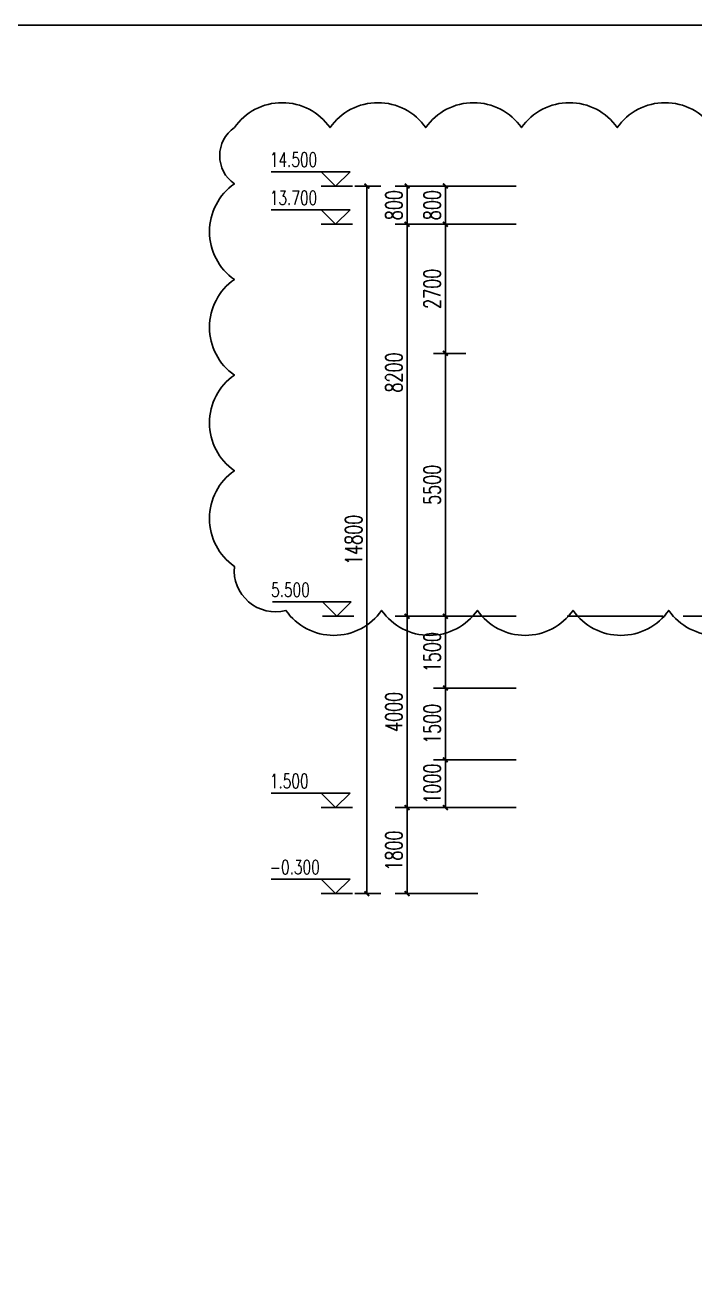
# Model space of a CAD drawing. Extents: x -61205 to 26665, y -81742 to 98141.
# Drawn here: x -14630 to -643, y 1227 to 27652 of the extents above; entities that cross this region are included whole.
import ezdxf

# ---------------------------------------------------------------- set-up
doc = ezdxf.new("R2010")
doc.units = 0
doc.header["$LTSCALE"] = 1000
doc.header["$MEASUREMENT"] = 0
doc.linetypes.add('CENTER', pattern=[2, 1.25, -0.25, 0.25, -0.25])
doc.linetypes.add('DOTE', pattern=[2.42, 2, -0.2, 0.02, -0.2])
doc.layers.get('0').update_dxf_attribs({"linetype": 'CONTINUOUS'})
doc.layers.get('DEFPOINTS').update_dxf_attribs({"linetype": 'CONTINUOUS'})
for name, color, linetype in [('DIM_ELEV', 3, 'CONTINUOUS'), ('DOTE', 7, 'CENTER'), ('PUB_DIM', 3, 'CONTINUOUS'), ('PUB_TEXT', 7, 'CONTINUOUS')]:
    doc.layers.add(name, color=color, linetype=linetype)
doc.styles.add('_TCH_DIM', font='geditxt.shx', dxfattribs={"bigfont": 'dxt.shx'})
doc.styles.add('DIM_FONT', font='geditxt.shx', dxfattribs={"width": 0.7, "bigfont": 'hzfs_1.shx'})
doc.dimstyles.new('_TCH_ARCH&&100', dxfattribs={"dimtxt": 350, "dimasz": 100, "dimexe": 250, "dimexo": 300, "dimgap": 100, "dimtad": 1, "dimdec": 0, "dimzin": 0, "dimdsep": 46, "dimtxsty": 'DIM_FONT', "dimblk": 'ARCHTICK', "dimcen": 0.09, "dimclrt": 7, "dimazin": 2, "dimtfac": 1, "dimtdec": 0, "dimtix": 1, "dimtmove": 2, "dimatfit": 3, "dimfxl": 1, "dimtolj": 1, "dimtzin": 0, "dimarcsym": 0})

# ---------------------------------------------------------------- blocks, each defined once
blk = doc.blocks.new('_ArchTick')
at = {"color": 0, "linetype": 'ByBlock', "const_width": 0.4}
blk.add_lwpolyline([(-0.5, -0.5), (0.5, 0.5)], dxfattribs=at)
blk = doc.blocks.new('*D400')
at = {"layer": 'DEFPOINTS', "color": 0, "transparency": 16777216}
for p in [(-5852, 12290), (-4074, 12290), (-4074, 11290)]:
    blk.add_point(p, dxfattribs=at)
at = {"layer": 'PUB_DIM', "color": 0, "lineweight": -2, "transparency": 16777216}
for p, q in [((-4374, 12290), (-6102, 12290)), ((-5852, 11290), (-5852, 12290)), ((-4374, 11290), (-6102, 11290))]:
    blk.add_line(p, q, dxfattribs=at)
at = {"layer": 'PUB_DIM', "color": 0, "lineweight": -2, "transparency": 16777216, "xscale": 100, "yscale": 100, "zscale": 100}
for p, rotation in [((-5852, 12290), 90), ((-5852, 11290), 270)]:
    blk.add_blockref('_ArchTick', p, dxfattribs=dict(at, rotation=rotation))
at = {"layer": 'PUB_DIM', "color": 7, "transparency": 16777216, "insert": (-6127, 11790), "char_height": 350, "attachment_point": 5, "rotation": 90, "style": 'DIM_FONT'}
blk.add_mtext('\\A1;1000', dxfattribs=at)
blk = doc.blocks.new('*D401')
at = {"layer": 'DEFPOINTS', "color": 0, "transparency": 16777216}
for p in [(-5852, 13790), (-4074, 13790), (-4074, 12290)]:
    blk.add_point(p, dxfattribs=at)
at = {"layer": 'PUB_DIM', "color": 0, "lineweight": -2, "transparency": 16777216}
for p, q in [((-4374, 13790), (-6102, 13790)), ((-5852, 12290), (-5852, 13790)), ((-4374, 12290), (-6102, 12290))]:
    blk.add_line(p, q, dxfattribs=at)
at = {"layer": 'PUB_DIM', "color": 0, "lineweight": -2, "transparency": 16777216, "xscale": 100, "yscale": 100, "zscale": 100}
for p, rotation in [((-5852, 13790), 90), ((-5852, 12290), 270)]:
    blk.add_blockref('_ArchTick', p, dxfattribs=dict(at, rotation=rotation))
at = {"layer": 'PUB_DIM', "color": 7, "transparency": 16777216, "insert": (-6127, 13040), "char_height": 350, "attachment_point": 5, "rotation": 90, "style": 'DIM_FONT'}
blk.add_mtext('\\A1;1500', dxfattribs=at)
blk = doc.blocks.new('*D402')
at = {"layer": 'DEFPOINTS', "color": 0, "transparency": 16777216}
for p in [(-5852, 15290), (-4074, 15290), (-4074, 13790)]:
    blk.add_point(p, dxfattribs=at)
at = {"layer": 'PUB_DIM', "color": 0, "lineweight": -2, "transparency": 16777216}
for p, q in [((-4374, 15290), (-6102, 15290)), ((-5852, 13790), (-5852, 15290)), ((-4374, 13790), (-6102, 13790))]:
    blk.add_line(p, q, dxfattribs=at)
at = {"layer": 'PUB_DIM', "color": 0, "lineweight": -2, "transparency": 16777216, "xscale": 100, "yscale": 100, "zscale": 100}
for p, rotation in [((-5852, 15290), 90), ((-5852, 13790), 270)]:
    blk.add_blockref('_ArchTick', p, dxfattribs=dict(at, rotation=rotation))
at = {"layer": 'PUB_DIM', "color": 7, "transparency": 16777216, "insert": (-6127, 14540), "char_height": 350, "attachment_point": 5, "rotation": 90, "style": 'DIM_FONT'}
blk.add_mtext('\\A1;1500', dxfattribs=at)
blk = doc.blocks.new('*D403')
at = {"layer": 'DEFPOINTS', "color": 0, "transparency": 16777216}
for p in [(-6652, 11290), (-4874, 11290), (-4874, 9490)]:
    blk.add_point(p, dxfattribs=at)
at = {"layer": 'PUB_DIM', "color": 0, "lineweight": -2, "transparency": 16777216}
for p, q in [((-5174, 11290), (-6902, 11290)), ((-6652, 9490), (-6652, 11290)), ((-5174, 9490), (-6902, 9490))]:
    blk.add_line(p, q, dxfattribs=at)
at = {"layer": 'PUB_DIM', "color": 0, "lineweight": -2, "transparency": 16777216, "xscale": 100, "yscale": 100, "zscale": 100}
for p, rotation in [((-6652, 11290), 90), ((-6652, 9490), 270)]:
    blk.add_blockref('_ArchTick', p, dxfattribs=dict(at, rotation=rotation))
at = {"layer": 'PUB_DIM', "color": 7, "transparency": 16777216, "insert": (-6927, 10390), "char_height": 350, "attachment_point": 5, "rotation": 90, "style": 'DIM_FONT'}
blk.add_mtext('\\A1;1800', dxfattribs=at)
blk = doc.blocks.new('*D404')
at = {"layer": 'DEFPOINTS', "color": 0, "transparency": 16777216}
for p in [(-6652, 15290), (-4874, 15290), (-4874, 11290)]:
    blk.add_point(p, dxfattribs=at)
at = {"layer": 'PUB_DIM', "color": 0, "lineweight": -2, "transparency": 16777216}
for p, q in [((-5174, 15290), (-6902, 15290)), ((-6652, 11290), (-6652, 15290)), ((-5174, 11290), (-6902, 11290))]:
    blk.add_line(p, q, dxfattribs=at)
at = {"layer": 'PUB_DIM', "color": 0, "lineweight": -2, "transparency": 16777216, "xscale": 100, "yscale": 100, "zscale": 100}
for p, rotation in [((-6652, 15290), 90), ((-6652, 11290), 270)]:
    blk.add_blockref('_ArchTick', p, dxfattribs=dict(at, rotation=rotation))
at = {"layer": 'PUB_DIM', "color": 7, "transparency": 16777216, "insert": (-6927, 13290), "char_height": 350, "attachment_point": 5, "rotation": 90, "style": 'DIM_FONT'}
blk.add_mtext('\\A1;4000', dxfattribs=at)
blk = doc.blocks.new('*D456')
at = {"layer": 'DEFPOINTS', "color": 0, "transparency": 16777216}
for p in [(-5852, 24290), (-4074, 24290), (-4074, 23490)]:
    blk.add_point(p, dxfattribs=at)
at = {"layer": 'PUB_DIM', "color": 0, "lineweight": -2, "transparency": 16777216}
for p, q in [((-4374, 24290), (-6102, 24290)), ((-5852, 23490), (-5852, 24290)), ((-4374, 23490), (-6102, 23490))]:
    blk.add_line(p, q, dxfattribs=at)
at = {"layer": 'PUB_DIM', "color": 0, "lineweight": -2, "transparency": 16777216, "xscale": 100, "yscale": 100, "zscale": 100}
for p, rotation in [((-5852, 24290), 90), ((-5852, 23490), 270)]:
    blk.add_blockref('_ArchTick', p, dxfattribs=dict(at, rotation=rotation))
at = {"layer": 'PUB_DIM', "color": 7, "transparency": 16777216, "insert": (-6127, 23890), "char_height": 350, "attachment_point": 5, "rotation": 90, "style": 'DIM_FONT'}
blk.add_mtext('\\A1;800', dxfattribs=at)
blk = doc.blocks.new('*D457')
at = {"layer": 'DEFPOINTS', "color": 0, "transparency": 16777216}
for p in [(-6652, 23490), (-4874, 23490), (-4874, 15290)]:
    blk.add_point(p, dxfattribs=at)
at = {"layer": 'PUB_DIM', "color": 0, "lineweight": -2, "transparency": 16777216}
for p, q in [((-5174, 23490), (-6902, 23490)), ((-6652, 15290), (-6652, 23490)), ((-5174, 15290), (-6902, 15290))]:
    blk.add_line(p, q, dxfattribs=at)
at = {"layer": 'PUB_DIM', "color": 0, "lineweight": -2, "transparency": 16777216, "xscale": 100, "yscale": 100, "zscale": 100}
for p, rotation in [((-6652, 23490), 90), ((-6652, 15290), 270)]:
    blk.add_blockref('_ArchTick', p, dxfattribs=dict(at, rotation=rotation))
at = {"layer": 'PUB_DIM', "color": 7, "transparency": 16777216, "insert": (-6927, 20390), "char_height": 350, "attachment_point": 5, "rotation": 90, "style": 'DIM_FONT'}
blk.add_mtext('\\A1;8200', dxfattribs=at)
blk = doc.blocks.new('*D458')
at = {"layer": 'DEFPOINTS', "color": 0, "transparency": 16777216}
for p in [(-6652, 24290), (-4874, 24290), (-4874, 23490)]:
    blk.add_point(p, dxfattribs=at)
at = {"layer": 'PUB_DIM', "color": 0, "lineweight": -2, "transparency": 16777216}
for p, q in [((-5174, 24290), (-6902, 24290)), ((-6652, 23490), (-6652, 24290)), ((-5174, 23490), (-6902, 23490))]:
    blk.add_line(p, q, dxfattribs=at)
at = {"layer": 'PUB_DIM', "color": 0, "lineweight": -2, "transparency": 16777216, "xscale": 100, "yscale": 100, "zscale": 100}
for p, rotation in [((-6652, 24290), 90), ((-6652, 23490), 270)]:
    blk.add_blockref('_ArchTick', p, dxfattribs=dict(at, rotation=rotation))
at = {"layer": 'PUB_DIM', "color": 7, "transparency": 16777216, "insert": (-6927, 23890), "char_height": 350, "attachment_point": 5, "rotation": 90, "style": 'DIM_FONT'}
blk.add_mtext('\\A1;800', dxfattribs=at)
blk = doc.blocks.new('*D459')
at = {"layer": 'DEFPOINTS', "color": 0, "transparency": 16777216}
for p in [(-5125, 20790), (-5852, 15290), (-5174, 15290)]:
    blk.add_point(p, dxfattribs=at)
at = {"layer": 'PUB_DIM', "color": 0, "lineweight": -2, "transparency": 16777216}
for p, q in [((-5425, 20790), (-6102, 20790)), ((-5852, 20790), (-5852, 15290)), ((-5474, 15290), (-6102, 15290))]:
    blk.add_line(p, q, dxfattribs=at)
at = {"layer": 'PUB_DIM', "color": 0, "lineweight": -2, "transparency": 16777216, "xscale": 100, "yscale": 100, "zscale": 100}
for p, rotation in [((-5852, 20790), 90), ((-5852, 15290), 270)]:
    blk.add_blockref('_ArchTick', p, dxfattribs=dict(at, rotation=rotation))
at = {"layer": 'PUB_DIM', "color": 7, "transparency": 16777216, "insert": (-6127, 18040), "char_height": 350, "attachment_point": 5, "rotation": 90, "style": 'DIM_FONT'}
blk.add_mtext('\\A1;5500', dxfattribs=at)
blk = doc.blocks.new('*D460')
at = {"layer": 'DEFPOINTS', "color": 0, "transparency": 16777216}
for p in [(-5852, 23490), (-5425, 23490), (-5425, 20790)]:
    blk.add_point(p, dxfattribs=at)
at = {"layer": 'PUB_DIM', "color": 0, "lineweight": -2, "transparency": 16777216}
for p, q in [((-5725, 23490), (-6102, 23490)), ((-5852, 20790), (-5852, 23490)), ((-5725, 20790), (-6102, 20790))]:
    blk.add_line(p, q, dxfattribs=at)
at = {"layer": 'PUB_DIM', "color": 0, "lineweight": -2, "transparency": 16777216, "xscale": 100, "yscale": 100, "zscale": 100}
for p, rotation in [((-5852, 23490), 90), ((-5852, 20790), 270)]:
    blk.add_blockref('_ArchTick', p, dxfattribs=dict(at, rotation=rotation))
at = {"layer": 'PUB_DIM', "color": 7, "transparency": 16777216, "insert": (-6127, 22140), "char_height": 350, "attachment_point": 5, "rotation": 90, "style": 'DIM_FONT'}
blk.add_mtext('\\A1;2700', dxfattribs=at)
blk = doc.blocks.new('*D461')
at = {"layer": 'DEFPOINTS', "color": 0, "transparency": 16777216}
for p in [(-7493, 24290), (-6902, 24290), (-6902, 9490)]:
    blk.add_point(p, dxfattribs=at)
at = {"layer": 'PUB_DIM', "color": 0, "lineweight": -2, "transparency": 16777216}
for p, q in [((-7202, 24290), (-7743, 24290)), ((-7493, 9490), (-7493, 24290)), ((-7202, 9490), (-7743, 9490))]:
    blk.add_line(p, q, dxfattribs=at)
at = {"layer": 'PUB_DIM', "color": 0, "lineweight": -2, "transparency": 16777216, "xscale": 100, "yscale": 100, "zscale": 100}
for p, rotation in [((-7493, 24290), 90), ((-7493, 9490), 270)]:
    blk.add_blockref('_ArchTick', p, dxfattribs=dict(at, rotation=rotation))
at = {"layer": 'PUB_DIM', "color": 7, "transparency": 16777216, "insert": (-7768, 16890), "char_height": 350, "attachment_point": 5, "rotation": 90, "style": 'DIM_FONT'}
blk.add_mtext('\\A1;14800', dxfattribs=at)

msp = doc.modelspace()

# ---------------------------------------------------------------- linework, layer by layer
msp.add_lwpolyline([(-57434.652, 27652.093), (26665.348, 27652.093), (26665.348, -31747.907), (-57434.652, -31747.907)], close=True)
at = {"color": 4}
msp.add_lwpolyline([(815.187, 15412.398, -0.52056705), (-1184.813, 15412.398, -0.52056705), (-3184.813, 15412.398, -0.52056705), (-5184.813, 15412.398, -0.52056705), (-7184.813, 15412.398, -0.52056705), (-9184.813, 15412.398, -0.52056705), (-10262.074, 16335.136, -0.52056705), (-10262.074, 18335.136, -0.52056705), (-10262.074, 20335.136, -0.52056705), (-10262.074, 22335.136, -0.52056705), (-10262.074, 24335.136, -0.52056705), (-10262.074, 25512.007, -0.52056705), (-8262.074, 25512.007, -0.52056705), (-6262.074, 25512.007, -0.52056705), (-4262.074, 25512.007, -0.52056705), (-2262.074, 25512.007, -0.52056705), (-262.074, 25512.007, -0.52056705)], format="xyb", dxfattribs=at)
at = {"layer": 'DIM_ELEV'}
for p, q in [((-7845.16, 24588.462), (-9490.66, 24588.462)), ((-8145.16, 24288.462), (-8445.16, 24588.462)), ((-8145.16, 24288.462), (-7845.16, 24588.462)), ((-7792.076, 24288.462), (-8445.16, 24288.462)), ((-7845.16, 23790.121), (-9490.66, 23790.121)), ((-8145.16, 23490.121), (-8445.16, 23790.121)), ((-8145.16, 23490.121), (-7845.16, 23790.121)), ((-7792.076, 23490.121), (-8445.16, 23490.121)), ((-7819.637, 15590.121), (-9465.137, 15590.121)), ((-8119.637, 15290.121), (-8419.637, 15590.121)), ((-8119.637, 15290.121), (-7819.637, 15590.121)), ((-7766.554, 15290.121), (-8419.637, 15290.121)), ((-7845.16, 11590.121), (-9490.66, 11590.121)), ((-8145.16, 11290.121), (-8445.16, 11590.121)), ((-8145.16, 11290.121), (-7845.16, 11590.121)), ((-7792.076, 11290.121), (-8445.16, 11290.121)), ((-7845.16, 9790.121), (-9490.66, 9790.121)), ((-8145.16, 9490.121), (-8445.16, 9790.121)), ((-8145.16, 9490.121), (-7845.16, 9790.121)), ((-7792.076, 9490.121), (-8445.16, 9490.121))]:
    msp.add_line(p, q, dxfattribs=at)
at = {"layer": 'DOTE', "linetype": 'DOTE'}
msp.add_line((-3305.535, 15290.121), (18681.476, 15290.121), dxfattribs=at)

# ---------------------------------------------------------------- texts
at = {"layer": 'PUB_TEXT', "style": '_TCH_DIM', "width": 0.705882}
for s, p in [('14.500', (-9520.66, 24693.462)), ('13.700', (-9520.66, 23895.121)), ('5.500', (-9495.137, 15695.121)), ('1.500', (-9520.66, 11695.121)), ('-0.300', (-9520.66, 9895.121))]:
    msp.add_text(s, height=297.5, dxfattribs=at).set_placement(p)

# ---------------------------------------------------------------- dimensions: what is measured, and where the dimension line sits
at = {"layer": 'PUB_DIM'}
for base, p1, p2, picture, middle in [((-7492.75, 24290.121), (-6901.584, 9490.121), (-6901.584, 24290.121), '*D461', (-7767.75, 16890.121)), ((-5851.584, 23490.121), (-5425.282, 20790.121), (-5425.282, 23490.121), '*D460', (-6126.584, 22140.121)), ((-5851.584, 15290.121), (-5125.282, 20790.121), (-5173.596, 15290.121), '*D459', (-6126.584, 18040.121))]:
    dim = msp.add_linear_dim(base=base, p1=p1, p2=p2, angle=90, dimstyle='_TCH_ARCH&&100', dxfattribs=at)
    dim.commit()
    dim.dimension.update_dxf_attribs({"geometry": picture, "text_midpoint": middle})
for p1, p2, text, picture, middle in [((-4873.596, 23490.121), (-4873.596, 24290.121), '800', '*D458', (-6926.584, 23890.121)), ((-4073.596, 23490.121), (-4073.596, 24290.121), '800', '*D456', (-6126.584, 23890.121)), ((-4873.596, 11290.121), (-4873.596, 15290.121), '4000', '*D404', (-6926.584, 13290.121)), ((-4073.596, 13790.121), (-4073.596, 15290.121), '1500', '*D402', (-6126.584, 14540.121)), ((-4073.596, 12290.121), (-4073.596, 13790.121), '1500', '*D401', (-6126.584, 13040.121)), ((-4073.596, 11290.121), (-4073.596, 12290.121), '1000', '*D400', (-6126.584, 11790.121)), ((-4873.596, 9490.121), (-4873.596, 11290.121), '1800', '*D403', (-6926.584, 10390.121))]:
    dim = msp.add_aligned_dim(p1=p1, p2=p2, distance=1777.988, text=text, dimstyle='_TCH_ARCH&&100', dxfattribs=at)
    dim.commit()
    dim.dimension.update_dxf_attribs({"geometry": picture, "text_midpoint": middle})
dim = msp.add_linear_dim(base=(-6651.584, 23490.121), p1=(-4873.596, 15290.121), p2=(-4873.596, 23490.121), angle=90, dimstyle='_TCH_ARCH&&100', dxfattribs=at)
dim.commit()
dim.dimension.update_dxf_attribs({"geometry": '*D457', "text_midpoint": (-6926.584, 20390.121), "dimtype": 161})

doc.saveas('drawing.dxf')
